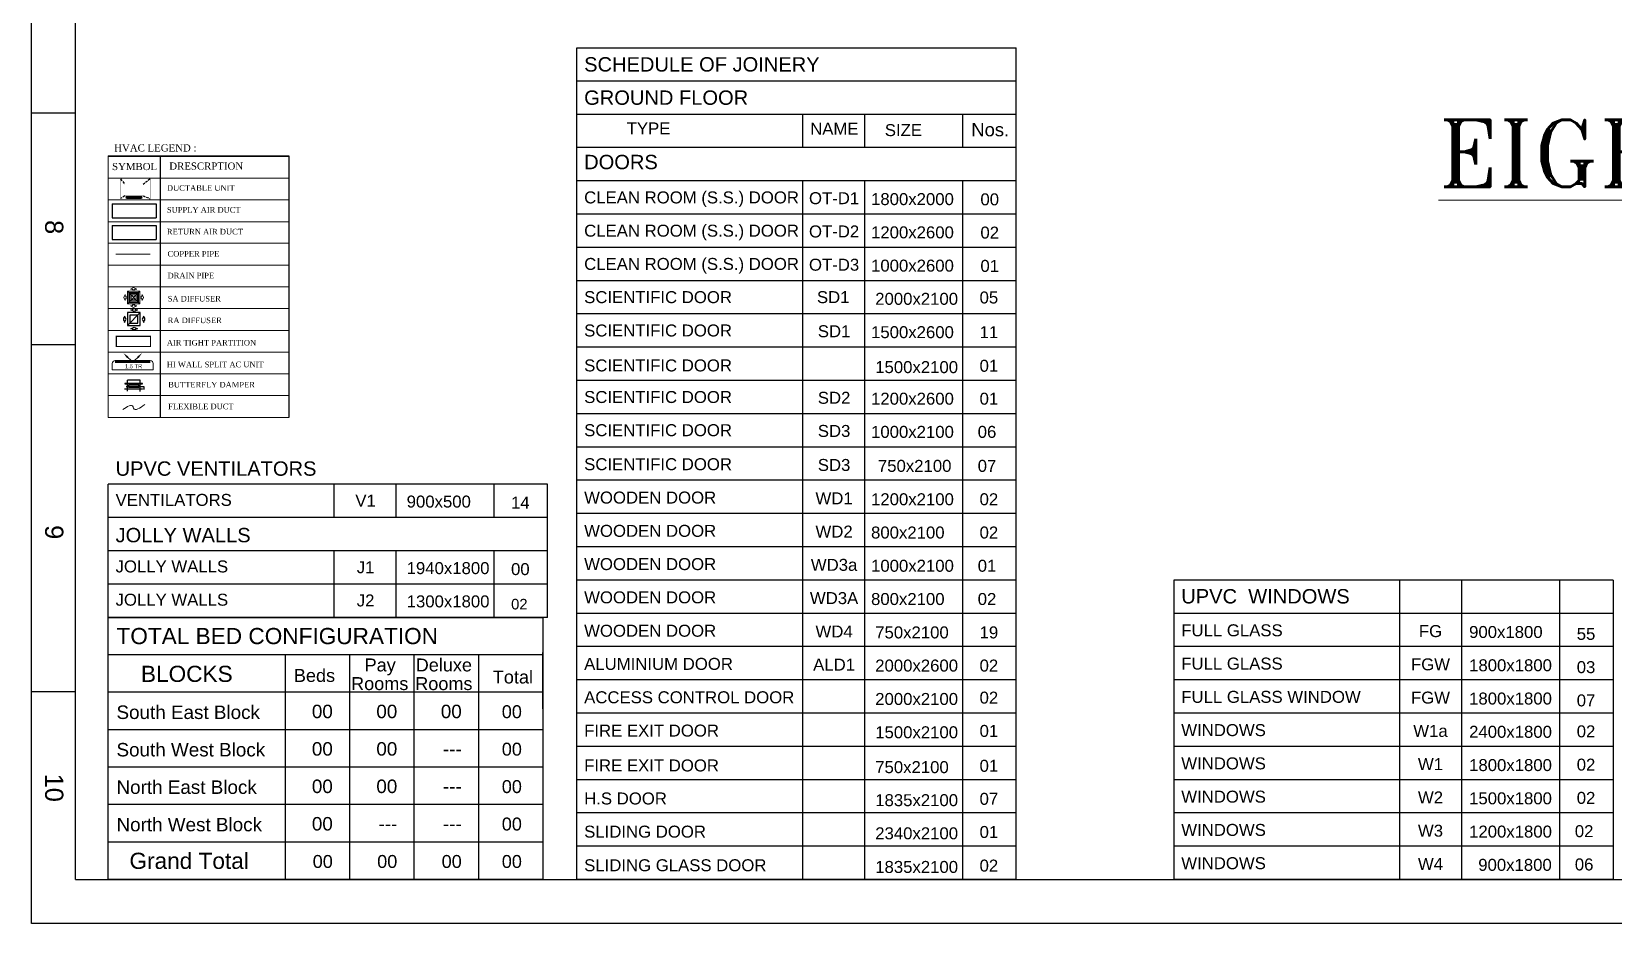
# Model space of a CAD drawing. Extents: x 11598203 to 11995143, y -3849975 to -3698974.
# Drawn here: x 11914155 to 11949602, y -3849975 to -3829989 of the extents above; entities that cross this region are included whole.
import ezdxf
from ezdxf.enums import TextEntityAlignment as Align

# ---------------------------------------------------------------- set-up
doc = ezdxf.new("R2010")
doc.units = 0
doc.header["$MEASUREMENT"] = 0
doc.linetypes.add('Center', pattern=[8, 4, -2, 0, -2])
doc.linetypes.add('HIDDEN', pattern=[0.375, 0.25, -0.125])
doc.layers.get('0').update_dxf_attribs({"linetype": 'CONTINUOUS'})
for name, color, linetype, lineweight in [('HTL-AC UNIT', 5, 'CONTINUOUS', 25), ('M-HAVC SUPPLY DIFF', 122, 'CONTINUOUS', 20), ('M-HVAC-FLEXIBLE', 30, 'CONTINUOUS', 18), ('M-HVAC-SA-DIFF', 122, 'CONTINUOUS', 25), ('M_HVAC_BUTTERFLY _DAMPER', 5, 'CONTINUOUS', 0), ('Sprinkler Pipe', 1, 'CONTINUOUS', 0), ('title', 7, 'CONTINUOUS', 0)]:
    doc.layers.add(name, color=color, linetype=linetype, lineweight=lineweight)
for name, color, linetype in [('M-HVAC RETURN DIFF', 6, 'CONTINUOUS'), ('MEP_HI_WALL_UNIT_1.5TR', 1, 'CONTINUOUS'), ('MEP_HVAC_AIR_TIGHT_PARTITION', 21, 'CONTINUOUS'), ('MEP_HVAC_COPPER_PIPE', 5, 'CONTINUOUS'), ('MEP_HVAC_RA_DUCT', 1, 'CONTINUOUS'), ('MEP_HVAC_SA_DUCT', 3, 'CONTINUOUS'), ('MHV-SADUCT', 90, 'CONTINUOUS'), ('SECTION', 8, 'CONTINUOUS'), ('SITE', 3, 'CONTINUOUS')]:
    doc.layers.add(name, color=color, linetype=linetype)
doc.styles.add('ARIAL', font='arial.ttf', dxfattribs={"width": 0.75})
doc.styles.add('ROMANS', font='arial.ttf')
doc.styles.add('ROMANT', font='romant.shx')
doc.styles.get("Standard").update_dxf_attribs({"font": 'arial.ttf'})

# ---------------------------------------------------------------- blocks, each defined once
blk = doc.blocks.new('HVAC_3RD_TYPICAL_FLOOR$0$9')
at = {"layer": 'M-HAVC SUPPLY DIFF', "color": 8}
for p, q in [((780, 180), (180, 780)), ((180, 180), (780, 780))]:
    blk.add_line(p, q, dxfattribs=at)
at = {"layer": 'M-HAVC SUPPLY DIFF', "color": 5}
for points in [[(180, 180), (780, 180), (780, 780), (180, 780)], [(292, 292), (667, 292), (667, 667), (292, 667)]]:
    blk.add_lwpolyline(points, close=True, dxfattribs=at)
at = {"layer": 'M-HAVC SUPPLY DIFF', "color": 152}
for points in [[(420, 840), (420, 885), (330, 885), (480, 960), (630, 885), (540, 885), (540, 840)], [(120, 540), (75, 540), (75, 630), (0, 480), (75, 330), (75, 420), (120, 420)], [(540, 120), (540, 75), (630, 75), (480, 0), (330, 75), (420, 75), (420, 120)], [(840, 420), (885, 420), (885, 330), (960, 480), (885, 630), (885, 540), (840, 540)]]:
    blk.add_lwpolyline(points, close=True, dxfattribs=at)
at = {"layer": 'M-HAVC SUPPLY DIFF', "color": 8}
for points in [[(240, 240), (720, 240), (720, 720), (240, 720)], [(360, 360), (600, 360), (600, 600), (360, 600)]]:
    blk.add_lwpolyline(points, close=True, dxfattribs=at)
blk = doc.blocks.new('HVAC_3RD_TYPICAL_FLOOR$0$R')
at = {"layer": 'M-HVAC RETURN DIFF', "color": 6}
for p, q in [((0, -600), (0, 0)), ((0, 0), (600, 0)), ((600, -600), (0, 0)), ((227, 140), (133, 140)), ((133, 140), (289, 62)), ((227, 187), (227, 140)), ((351, 187), (227, 187)), ((289, 62), (444, 140)), ((351, 140), (351, 187)), ((444, 140), (351, 140)), ((600, 0), (600, -600)), ((-209, -249), (-163, -249)), ((-209, -373), (-209, -249)), ((-163, -373), (-209, -373)), ((-163, -249), (-163, -156)), ((-163, -156), (-85, -311)), ((-85, -311), (-163, -467)), ((-163, -467), (-163, -373)), ((600, -600), (0, -600)), ((113, -487), (113, -113)), ((113, -113), (487, -113)), ((487, -487), (113, -487)), ((289, -685), (133, -763)), ((444, -763), (289, -685)), ((487, -113), (487, -487)), ((662, -311), (740, -156)), ((740, -467), (662, -311)), ((740, -156), (740, -249)), ((740, -249), (787, -249)), ((787, -373), (740, -373)), ((740, -373), (740, -467)), ((787, -249), (787, -373)), ((133, -763), (227, -763)), ((227, -763), (227, -809)), ((227, -809), (351, -809)), ((351, -809), (351, -763)), ((351, -763), (444, -763))]:
    blk.add_line(p, q, dxfattribs=at)
blk = doc.blocks.new('BD')
at = {"layer": 'MHV-SADUCT', "color": 9}
for p, q in [((-125, 0, 0), (-125, -221, 0)), ((125, 0, 0), (125, -221, 0)), ((-125, -50, 0), (125, -50, 0)), ((125, -221, 0), (-125, -221, 0))]:
    blk.add_line(p, q, dxfattribs=at)
at = {"layer": 'MHV-SADUCT', "color": 5}
for p, q in [((-151, -97, 0), (198, -97, 0)), ((198, -97, 0), (198, -38, 0))]:
    blk.add_line(p, q, dxfattribs=at)
at = {"layer": 'MHV-SADUCT', "color": 1}
for p, q in [((100, -75, 0), (-100, -75, 0)), ((-100, -75, 0), (-100, -119, 0)), ((100, -119, 0), (-100, -119, 0)), ((100, -75, 0), (100, -119, 0))]:
    blk.add_line(p, q, dxfattribs=at)
at = {"layer": 'MHV-SADUCT', "color": 9, "elevation": 0}
for points in [[(175, -50), (175, -40), (-175, -40), (-175, -50)], [(175, -145), (175, -155), (-175, -155), (-175, -145)]]:
    blk.add_lwpolyline(points, close=True, dxfattribs=at)
blk = doc.blocks.new('DUCTABLE UNIT')
at = {"layer": 'HTL-AC UNIT', "color": 14, "linetype": 'HIDDEN', "ltscale": 500}
for p, q in [((11906178, -3788166), (11906410, -3788466)), ((11907803, -3788166), (11907422, -3788466)), ((11906410, -3789101), (11906178, -3789251)), ((11907422, -3789101), (11907803, -3789251))]:
    blk.add_line(p, q, dxfattribs=at)
at = {"layer": 'HTL-AC UNIT', "color": 8}
for p, q in [((11906465, -3789151), (11907365, -3789151)), ((11906465, -3789201), (11907365, -3789201)), ((11906515, -3789176), (11907315, -3789176))]:
    blk.add_line(p, q, dxfattribs=at)
at = {"layer": 'HTL-AC UNIT', "color": 14, "linetype": 'HIDDEN', "ltscale": 100, "const_width": 10}
blk.add_lwpolyline([(11906178, -3788166), (11907803, -3788166), (11907803, -3789251), (11906178, -3789251)], close=True, dxfattribs=at)
at = {"layer": 'HTL-AC UNIT', "const_width": 10}
blk.add_lwpolyline([(11906328, -3788466), (11907503, -3788466), (11907503, -3789101), (11906328, -3789101)], close=True, dxfattribs=at)
at = {"layer": 'HTL-AC UNIT', "color": 8}
blk.add_lwpolyline([(11906515, -3789226), (11907315, -3789226), (11907365, -3789201), (11907315, -3789176), (11907365, -3789151), (11907315, -3789126), (11906515, -3789126), (11906465, -3789151), (11906515, -3789176), (11906465, -3789201)], close=True, dxfattribs=at)
for points in [[(11906515, -3789101), (11906515, -3789126)], [(11907315, -3789101), (11907315, -3789126)]]:
    blk.add_lwpolyline(points, dxfattribs=at)
at = {"layer": 'HTL-AC UNIT', "color": 30}
blk.add_lwpolyline([(11906515, -3789226), (11907315, -3789226), (11907315, -3789251), (11906515, -3789251)], close=True, dxfattribs=at)
blk = doc.blocks.new('HI WALL UNIT 1.5TR')
at = {"layer": 'MEP_HI_WALL_UNIT_1.5TR', "color": 1, "lineweight": 5}
for p, q in [((11884928, -3763566), (11884928, -3764459)), ((11885166, -3763487), (11885007, -3763487)), ((11885166, -3763487), (11885166, -3764537)), ((11885166, -3764537), (11885007, -3764537))]:
    blk.add_line(p, q, dxfattribs=at)
at = {"layer": 'MEP_HI_WALL_UNIT_1.5TR', "color": 8, "lineweight": 5}
for p, q in [((11884935, -3763566), (11884935, -3764459)), ((11884945, -3763566), (11884945, -3764459)), ((11884954, -3763566), (11884954, -3764459)), ((11884965, -3763566), (11884965, -3764459)), ((11884975, -3763566), (11884975, -3764459))]:
    blk.add_line(p, q, dxfattribs=at)
at = {"layer": 'MEP_HI_WALL_UNIT_1.5TR', "color": 7, "lineweight": 5}
for p, q in [((11884848, -3763882), (11884917, -3763959)), ((11884848, -3764141), (11884917, -3764064))]:
    blk.add_line(p, q, dxfattribs=at)
at = {"layer": 'MEP_HI_WALL_UNIT_1.5TR', "color": 1, "lineweight": 5}
for centre, start, end in [((11885007, -3763566), 90, 180), ((11885007, -3764459), 180, 270)]:
    blk.add_arc(centre, 78.8, start, end, dxfattribs=at)
at = {"layer": 'MEP_HI_WALL_UNIT_1.5TR', "color": 7, "lineweight": 5}
for points in [[(11884830, -3763901), (11884866, -3763863), (11884735, -3763773)], [(11884830, -3764123), (11884866, -3764160), (11884735, -3764251)]]:
    blk.add_solid(points, dxfattribs=at)
at = {"layer": 'MEP_HI_WALL_UNIT_1.5TR', "color": 7}
blk.add_text('1.5 TR', height=105, rotation=90, dxfattribs=at).set_placement((11885126, -3764210))

msp = doc.modelspace()

# ---------------------------------------------------------------- linework, layer by layer
at = {"color": 7, "lineweight": 25}
for p, q in [((11914154.8, -3849974.7), (11914154.8, -3741077)), ((11995142.5, -3849974.7), (11914154.8, -3849974.7))]:
    msp.add_line(p, q, dxfattribs=at)
at = {"lineweight": 25}
for p, q in [((11915138.7, -3848990.8), (11915138.7, -3741995.3)), ((11915138.7, -3841470.4), (11915138.7, -3818559.2)), ((11926370, -3830351.2), (11936219, -3830351.2)), ((11926370, -3848990.8), (11926370, -3830351.2)), ((11936219, -3848990.8), (11936219, -3830351.2)), ((11936219, -3831096.8), (11926370, -3831096.8)), ((11936219, -3831842.4), (11926370, -3831842.4)), ((11931430.5, -3831842.4), (11931430.5, -3832588)), ((11932819, -3831842.4), (11932819, -3832588)), ((11935016, -3831842.4), (11935016, -3832588)), ((11936219, -3832588), (11926370, -3832588)), ((11936219, -3833333.6), (11926370, -3833333.6)), ((11931430.5, -3833333.6), (11931430.5, -3848990.8)), ((11932819, -3833333.6), (11932819, -3848990.8)), ((11935016, -3833333.6), (11935016, -3848990.8)), ((11936219, -3834079.2), (11926370, -3834079.2)), ((11936219, -3834824.7), (11926370, -3834824.7)), ((11936219, -3835570.3), (11926370, -3835570.3)), ((11936219, -3836315.9), (11926370, -3836315.9)), ((11936219, -3837061.5), (11926370, -3837061.5)), ((11936219, -3837807.1), (11926370, -3837807.1)), ((11936219, -3838552.7), (11926370, -3838552.7)), ((11936219, -3839298.2), (11926370, -3839298.2)), ((11925718.3, -3840134.9), (11915869.3, -3840134.9)), ((11915869.3, -3848990.8), (11915869.3, -3840134.9)), ((11920929.9, -3840134.9), (11920929.9, -3840880.5)), ((11920929.9, -3840134.9), (11920929.9, -3840880.5)), ((11922318.3, -3840134.9), (11922318.3, -3840880.5)), ((11922318.3, -3840134.9), (11922318.3, -3840880.5)), ((11924515.3, -3840134.9), (11924515.3, -3840880.5)), ((11924515.3, -3840134.9), (11924515.3, -3840880.5)), ((11936219, -3840043.8), (11926370, -3840043.8)), ((11925718.3, -3840880.5), (11915869.3, -3840880.5)), ((11936219, -3840789.4), (11926370, -3840789.4)), ((11925718.3, -3841626.1), (11915869.3, -3841626.1)), ((11920929.9, -3841626.1), (11920929.9, -3843117.2)), ((11922318.3, -3841626.1), (11922318.3, -3843117.2)), ((11924515.3, -3841626.1), (11924515.3, -3843117.2)), ((11936219, -3841535), (11926370, -3841535)), ((11925718.3, -3842371.7), (11915869.3, -3842371.7)), ((11936219, -3842280.6), (11926370, -3842280.6)), ((11949600.7, -3842280.6), (11939751.8, -3842280.6)), ((11944812.3, -3842280.6), (11944812.3, -3848990.5)), ((11946200.7, -3842280.6), (11946200.7, -3848990.5)), ((11948397.8, -3842280.6), (11948397.8, -3848990.5)), ((11949600.7, -3842280.6), (11949600.7, -3848990.8)), ((11925718.3, -3843117.2), (11915869.3, -3843117.2)), ((11915869.3, -3843117.3), (11925612.6, -3843117.3)), ((11925612.6, -3843117.3), (11925612.6, -3848990.8)), ((11936219, -3843026.2), (11926370, -3843026.2)), ((11949600.7, -3843026.2), (11939751.8, -3843026.2)), ((11949600.7, -3843026.2), (11939751.8, -3843026.2)), ((11936219, -3843771.7), (11926370, -3843771.7)), ((11949600.7, -3843771.7), (11939751.8, -3843771.7)), ((11949600.7, -3843771.7), (11939751.8, -3843771.7)), ((11925612.6, -3843956.3), (11915869.3, -3843956.3)), ((11919833.1, -3843956.3), (11919833.1, -3848990.8)), ((11921278, -3843956.3), (11921278, -3848990.8)), ((11922722.8, -3843956.3), (11922722.8, -3848990.8)), ((11924167.7, -3843956.3), (11924167.7, -3848990.8)), ((11925612.6, -3845169.3), (11925612.6, -3843902.3)), ((11936219, -3844517.3), (11926370, -3844517.3)), ((11949600.7, -3844517.3), (11939751.8, -3844517.3)), ((11925612.6, -3844795.4), (11915869.3, -3844795.4)), ((11936219, -3845262.9), (11926370, -3845262.9)), ((11949600.7, -3845262.9), (11939751.8, -3845262.9)), ((11925612.6, -3845634.5), (11915869.3, -3845634.5)), ((11936219, -3846008.5), (11926370, -3846008.5)), ((11949600.7, -3846008.5), (11939751.8, -3846008.5)), ((11925612.6, -3846473.6), (11915869.3, -3846473.6)), ((11936219, -3846754.1), (11926370, -3846754.1)), ((11949600.7, -3846754.1), (11939751.8, -3846754.1)), ((11925612.6, -3847312.7), (11915869.3, -3847312.7)), ((11936219, -3847499.7), (11926370, -3847499.7)), ((11949600.7, -3847499.7), (11939751.8, -3847499.7)), ((11925612.6, -3848151.8), (11915869.3, -3848151.8)), ((11936219, -3848245.3), (11926370, -3848245.3)), ((11949600.7, -3848245.3), (11939751.8, -3848245.3)), ((11915138.7, -3848990.8), (11994158.6, -3848990.8)), ((11925612.6, -3848990.8), (11915869.3, -3848990.8)), ((11915975, -3848990.8), (11925718.3, -3848990.8)), ((11936219, -3848990.8), (11926370, -3848990.8)), ((11937734.3, -3848990.8), (11949767.4, -3848990.8)), ((11949600.7, -3848990.8), (11939751.8, -3848990.8))]:
    msp.add_line(p, q, dxfattribs=at)
at = {"color": 0, "lineweight": 25}
for p, q in [((11914154.8, -3831809.4), (11915138.7, -3831809.4)), ((11914154.8, -3837003.6), (11915138.7, -3837003.6)), ((11914154.8, -3844780.5), (11915138.7, -3844780.5))]:
    msp.add_line(p, q, dxfattribs=at)
at = {"layer": 'M-HVAC-FLEXIBLE'}
msp.add_spline([(11916196.1, -3838456.5, 0), (11916428.5, -3838396, 0), (11916438.9, -3838427.5, 0), (11916689.8, -3838344.7)], degree=3, dxfattribs=at)
at = {"layer": 'MEP_HVAC_AIR_TIGHT_PARTITION', "ltscale": 500, "const_width": 25}
msp.add_lwpolyline([(11916053.8, -3836818.3), (11916816.8, -3836818.3), (11916816.8, -3837048), (11916053.8, -3837048)], close=True, dxfattribs=at)
at = {"layer": 'MEP_HVAC_COPPER_PIPE', "const_width": 25}
msp.add_lwpolyline([(11916040.5, -3834974.3), (11916812.8, -3834974.3)], dxfattribs=at)
at = {"layer": 'MEP_HVAC_RA_DUCT'}
for p, q in [((11915957.2, -3834335.1), (11916948.4, -3834335.1)), ((11915957.2, -3834335.1), (11915957.2, -3834650.6)), ((11916948.4, -3834335.1), (11916948.4, -3834650.6)), ((11915957.2, -3834650.6), (11916948.4, -3834650.6))]:
    msp.add_line(p, q, dxfattribs=at)
at = {"layer": 'MEP_HVAC_SA_DUCT'}
for p, q in [((11915957.2, -3833847.3), (11916948.4, -3833847.3)), ((11915957.2, -3833847.3), (11915957.2, -3834162.9)), ((11916948.4, -3833847.3), (11916948.4, -3834162.9)), ((11915957.2, -3834162.9), (11916948.4, -3834162.9))]:
    msp.add_line(p, q, dxfattribs=at)
at = {"layer": 'SECTION', "color": 0, "ltscale": 500}
for p, q in [((11925718.3, -3843117.2), (11925718.3, -3840134.9)), ((11939751.8, -3842280.6), (11939751.8, -3848990.5))]:
    msp.add_line(p, q, dxfattribs=at)
at = {"layer": 'SITE', "color": 7}
for p, q in [((11917036.3, -3832769.7), (11917036.3, -3838634.9)), ((11919915.9, -3832769.7), (11919915.9, -3838634.9))]:
    msp.add_line(p, q, dxfattribs=at)
at = {"layer": 'title'}
for p, q in [((11915869.3, -3832769.7), (11919915.9, -3832769.7)), ((11915869.3, -3832769.7), (11915871.5, -3838634.9)), ((11915869.3, -3832785.7), (11919915.9, -3832785.7)), ((11915869.3, -3833270.1), (11919915.9, -3833270.1)), ((11915869.3, -3833760.6), (11919915.9, -3833760.6)), ((11915869.3, -3834248.4), (11919915.9, -3834248.4)), ((11915869.3, -3834248.4), (11919915.9, -3834248.4)), ((11915869.3, -3834732.8), (11919915.9, -3834732.8)), ((11915869.3, -3835223.4), (11919915.9, -3835223.4)), ((11915869.3, -3835711.1), (11919915.9, -3835711.1)), ((11915869.3, -3836196.1), (11919915.9, -3836196.1)), ((11915869.3, -3836196.1), (11919915.9, -3836196.1)), ((11915869.3, -3836686.7), (11919915.9, -3836686.7)), ((11915869.3, -3837174.4), (11919915.9, -3837174.4)), ((11915869.3, -3837659.4), (11919915.9, -3837659.4)), ((11915869.3, -3838147.1), (11919915.9, -3838147.1)), ((11915869.3, -3838634.9), (11919915.9, -3838634.9))]:
    msp.add_line(p, q, dxfattribs=at)

# ---------------------------------------------------------------- block references
at = {"layer": 'HTL-AC UNIT', "ltscale": 500, "xscale": 0.4067371654380345, "yscale": 0.4067371654380345, "zscale": 0.4067371654380345}
msp.add_blockref('DUCTABLE UNIT', (7073463.2, -2292502.7), dxfattribs=at)
at = {"layer": 'M-HVAC RETURN DIFF', "color": 9, "lineweight": 0, "xscale": -0.4792565643833515, "yscale": 0.4792565643833515, "zscale": 0.4792565643833515}
msp.add_blockref('HVAC_3RD_TYPICAL_FLOOR$0$R', (11916588.8, -3836287.4), dxfattribs=at)
at = {"layer": 'M-HVAC-SA-DIFF', "color": 9, "lineweight": 0, "xscale": -0.4647385625822007, "yscale": 0.4647385625822007, "zscale": 0.4647385625822007, "rotation": 89.99999999999952}
msp.add_blockref('HVAC_3RD_TYPICAL_FLOOR$0$9', (11916664.4, -3835723.3), dxfattribs=at)
at = {"layer": 'M_HVAC_BUTTERFLY _DAMPER', "linetype": 'Center', "xscale": -1.139034664204529, "yscale": 1.139034664204532, "zscale": 1.139034664204532, "rotation": 179.8325160019261}
msp.add_blockref('BD', (11916443.1, -3838050.2, 0), dxfattribs=at)
at = {"layer": 'MEP_HI_WALL_UNIT_1.5TR', "color": 0, "ltscale": 500, "xscale": 0.8745958216860467, "yscale": 0.8745958216860467, "zscale": 0.8745958216860467, "rotation": 270}
msp.add_blockref('HI WALL UNIT 1.5TR', (15208410.1, 6557147.3), dxfattribs=at)

# ---------------------------------------------------------------- texts
at = {"color": 6, "lineweight": 20, "style": 'ARIAL'}
for s, height, p in [('SCHEDULE OF JOINERY', 322.216, (11926536.8, -3830883.5)), ('BLOCKS', 362.62, (11916604.8, -3844563.7))]:
    msp.add_text(s, height=height, dxfattribs=at).set_placement(p)
at = {"color": 10, "lineweight": 20, "style": 'ARIAL'}
for s, height, p in [('GROUND FLOOR ', 322.216, (11926536.8, -3831629.1)), ('DOORS', 322.22, (11926536.8, -3833072.2)), ('UPVC VENTILATORS', 322.216, (11916036.1, -3839942.8)), ('JOLLY WALLS', 322.216, (11916036.1, -3841433.9)), ('UPVC  WINDOWS', 322.216, (11939918.5, -3842805.1)), ('TOTAL BED CONFIGURATION', 362.622, (11916057, -3843716.3)), ('Grand Total', 362.622, (11916347, -3848754))]:
    msp.add_text(s, height=height, dxfattribs=at).set_placement(p)
at = {"lineweight": 20, "style": 'ARIAL'}
for s, height, p in [('TYPE', 268.51, (11927490, -3832292.8)), ('NAME', 268.51, (11931602.5, -3832298.5)), ('SIZE', 268.51, (11933274.6, -3832329.8)), ('Nos.', 295.36, (11935213.1, -3832334.4)), ('CLEAN ROOM (S.S.) DOOR', 268.513, (11926536.8, -3833838.6)), ('1800x2000', 268.51, (11932966.2, -3833876.3)), ('CLEAN ROOM (S.S.) DOOR', 268.513, (11926536.8, -3834584.2)), ('1200x2600', 268.51, (11932966.2, -3834621.9)), ('CLEAN ROOM (S.S.) DOOR', 268.513, (11926536.8, -3835329.7)), ('1000x2600', 268.51, (11932966.2, -3835367.5)), ('SCIENTIFIC DOOR', 268.513, (11926536.8, -3836073.6)), ('SD1', 268.51, (11931753.9, -3836073.6)), ('2000x2100', 268.51, (11933059.9, -3836111.3)), ('SCIENTIFIC DOOR', 268.513, (11926536.8, -3836820.9)), ('1500x2600', 268.51, (11932966.2, -3836858.6)), ('SCIENTIFIC DOOR', 268.513, (11926536.8, -3837604.2)), ('1500x2100', 268.51, (11933059.9, -3837641.9)), ('SCIENTIFIC DOOR', 268.513, (11926536.8, -3838312.1)), ('1200x2600', 268.51, (11932966.2, -3838349.8)), ('SCIENTIFIC DOOR', 268.513, (11926536.8, -3839055.5)), ('1000x2100', 268.51, (11932966.2, -3839093.2)), ('SCIENTIFIC DOOR', 268.513, (11926536.8, -3839817.8)), ('750x2100', 268.51, (11933120.4, -3839855.5)), ('WOODEN DOOR', 268.513, (11926536.8, -3840565.9)), ('VENTILATORS', 268.513, (11916036.1, -3840618)), ('900x500', 268.51, (11922559.2, -3840655.7)), ('1200x2100', 268.51, (11932966.2, -3840603.6)), ('WOODEN DOOR', 268.513, (11926536.8, -3841311.5)), ('800x2100', 268.51, (11932966.2, -3841349.2)), ('JOLLY WALLS', 268.513, (11916036.1, -3842109.2)), ('1940x1800', 268.51, (11922559.2, -3842146.9)), ('WOODEN DOOR', 268.513, (11926536.8, -3842056.3)), ('1000x2100', 268.51, (11932966.2, -3842094.1)), ('JOLLY WALLS', 268.513, (11916036.1, -3842854.8)), ('1300x1800', 268.51, (11922559.2, -3842892.5)), ('WOODEN DOOR', 268.513, (11926536.8, -3842801.9)), ('800x2100', 268.51, (11932966.2, -3842839.6)), ('WOODEN DOOR', 268.513, (11926536.8, -3843550.2)), ('750x2100', 268.51, (11933059.9, -3843587.9)), ('FULL GLASS', 268.51, (11939918.5, -3843540.9)), ('900x1800', 268.51, (11946368.9, -3843578.6)), ('ALUMINIUM DOOR', 268.513, (11926536.8, -3844293.3)), ('2000x2600', 268.51, (11933059.9, -3844331)), ('FULL GLASS ', 268.513, (11939918.5, -3844286.5)), ('1800x1800', 268.51, (11946368.9, -3844324.2)), ('ACCESS CONTROL DOOR', 268.513, (11926536.8, -3845041.9)), ('2000x2100', 268.51, (11933059.9, -3845079.6)), ('FULL GLASS WINDOW ', 268.513, (11939918.5, -3845032.1)), ('1800x1800', 268.51, (11946368.9, -3845069.8)), ('South East Block', 302.185, (11916057, -3845394.5)), ('FIRE EXIT DOOR', 268.513, (11926536.8, -3845788.3)), ('1500x2100', 268.51, (11933059.9, -3845826)), ('WINDOWS', 268.51, (11939918.5, -3845777.7)), ('2400x1800', 268.51, (11946368.9, -3845815.4)), ('South West Block', 302.185, (11916057, -3846233.6)), ('FIRE EXIT DOOR', 268.513, (11926536.8, -3846569.5)), ('750x2100', 268.51, (11933059.9, -3846607.3)), ('WINDOWS', 268.51, (11939918.5, -3846523.3)), ('1800x1800', 268.51, (11946368.9, -3846561)), ('North East Block', 302.185, (11916057, -3847072.7)), ('H.S DOOR', 268.51, (11926536.8, -3847309.8)), ('WINDOWS', 268.51, (11939918.5, -3847268.9)), ('1500x1800', 268.51, (11946368.9, -3847306.6)), ('1835x2100', 268.51, (11933059.9, -3847347.6)), ('North West Block', 302.185, (11916057, -3847911.7)), ('WINDOWS', 268.51, (11939918.5, -3848014.4)), ('SLIDING DOOR', 268.513, (11926536.8, -3848053.1)), ('2340x2100', 268.51, (11933059.9, -3848090.9)), ('1200x1800', 268.51, (11946368.9, -3848052.2)), ('SLIDING GLASS DOOR', 268.513, (11926536.8, -3848806.7)), ('1835x2100', 268.51, (11933059.9, -3848844.4)), ('WINDOWS', 268.51, (11939918.5, -3848760)), ('900x1800', 268.51, (11946573.8, -3848797.7))]:
    msp.add_text(s, height=height, dxfattribs=at).set_placement(p)
at = {"lineweight": 20}
for s, height, style, p in [('%%UEIGHTH FLOOR PLAN', 1500, 'ROMANT', (11956739.3, -3833466.1)), ('OT-D1', 268.51, 'ARIAL', (11932137.9, -3833855.7)), ('OT-D2', 268.51, 'ARIAL', (11932137.9, -3834601.3)), ('OT-D3', 268.51, 'ARIAL', (11932137.9, -3835346.8)), ('SD1', 268.51, 'ARIAL', (11932137.9, -3836838)), ('SD2', 268.51, 'ARIAL', (11932137.9, -3838329.2)), ('SD3', 268.51, 'ARIAL', (11932137.9, -3839072.6)), ('SD3', 268.51, 'ARIAL', (11932137.9, -3839834.9)), ('WD1', 268.51, 'ARIAL', (11932137.9, -3840583)), ('V1', 268.51, 'ARIAL', (11921638.5, -3840635.1)), ('WD2', 268.51, 'ARIAL', (11932137.9, -3841328.6)), ('J1', 268.51, 'ARIAL', (11921638.5, -3842126.3)), ('WD3a', 268.51, 'ARIAL', (11932137.9, -3842073.5)), ('J2', 268.51, 'ARIAL', (11921638.5, -3842871.9)), ('WD3A', 268.51, 'ARIAL', (11932137.9, -3842819)), ('WD4', 268.51, 'ARIAL', (11932137.9, -3843567.3)), ('FG', 268.51, 'ARIAL', (11945503.5, -3843558)), ('ALD1', 268.51, 'ARIAL', (11932137.9, -3844310.4)), ('FGW', 268.51, 'ARIAL', (11945503.5, -3844303.6)), ('FGW', 268.51, 'ARIAL', (11945503.5, -3845049.2)), ('W1a', 268.51, 'ARIAL', (11945503.5, -3845794.8)), ('W1', 268.51, 'ARIAL', (11945503.5, -3846540.4)), ('W2', 268.51, 'ARIAL', (11945503.5, -3847286)), ('W3', 268.51, 'ARIAL', (11945503.5, -3848031.5)), ('W4', 268.51, 'ARIAL', (11945503.5, -3848777.1))]:
    msp.add_text(s, height=height, dxfattribs=dict(at, style=style)).set_placement(p, align=Align.CENTER)
at = {"lineweight": 20, "style": 'ARIAL'}
for s, height, p in [('00', 268.51, (11935834.4, -3833881.8)), ('02', 268.51, (11935834.4, -3834627.4)), ('01', 268.51, (11935834.4, -3835373)), ('05', 268.51, (11935816, -3836081.3)), ('11', 268.51, (11935816, -3836858.6)), ('01', 268.51, (11935816, -3837611.9)), ('01', 268.51, (11935816, -3838349.8)), ('06', 268.51, (11935773.5, -3839093.2)), ('07', 268.51, (11935773.5, -3839855.5)), ('14', 268.51, (11925315.3, -3840677.6)), ('02', 268.51, (11935816, -3840603.6)), ('02', 268.51, (11935816, -3841349.2)), ('00', 268.51, (11925315.3, -3842168.8)), ('01', 268.51, (11935773.5, -3842094.1)), ('02', 236.59, (11925268.1, -3842938.5)), ('02', 268.51, (11935773.5, -3842839.6)), ('19', 268.51, (11935816, -3843587.9)), ('55', 268.51, (11949197.7, -3843620.4)), ('02', 268.51, (11935816, -3844331)), ('03', 268.51, (11949197.7, -3844366)), ('02', 268.51, (11935816, -3845049.6)), ('07', 268.51, (11949197.7, -3845111.6)), ('00', 302.19, (11920904.3, -3845376.2)), ('00', 302.19, (11922349.2, -3845376.2)), ('00', 302.19, (11923794.1, -3845376.2)), ('01', 268.51, (11935816, -3845796)), ('02', 268.51, (11949197.7, -3845805.6)), ('00', 302.19, (11920904.3, -3846215.3)), ('00', 302.19, (11922349.2, -3846215.3)), ('---', 302.19, (11923794.1, -3846215.3)), ('01', 268.51, (11935816, -3846577.3)), ('02', 268.51, (11949197.7, -3846551.2)), ('00', 302.19, (11920904.3, -3847054.3)), ('00', 302.19, (11922349.2, -3847054.3)), ('---', 302.19, (11923794.1, -3847054.3)), ('07', 268.51, (11935816, -3847317.6)), ('02', 268.51, (11949197.7, -3847296.8)), ('00', 302.19, (11920904.3, -3847893.4)), ('---', 302.19, (11922349.2, -3847893.4)), ('---', 302.19, (11923794.1, -3847893.4)), ('01', 268.51, (11935816, -3848060.9)), ('02', 268.51, (11949155.2, -3848042.4)), ('02', 268.51, (11935816, -3848814.4)), ('06', 268.51, (11949155.2, -3848788))]:
    msp.add_text(s, height=height, dxfattribs=at).set_placement(p, align=Align.RIGHT)
at = {"color": 0, "lineweight": 20, "style": 'ROMANS', "width": 1}
for s, height, p in [('8', 407.8, (11914661.6, -3834370.8)), ('9', 407.8, (11914661.6, -3841207.8)), ('10', 407.84, (11914661.6, -3846935.2))]:
    msp.add_text(s, height=height, rotation=270, dxfattribs=at).set_placement(p, align=Align.MIDDLE)
at = {"color": 6, "lineweight": 20, "style": 'ARIAL'}
for s, p in [('Pay', (11921965.7, -3844328.2)), ('Beds', (11920493.5, -3844563.7)), ('Rooms', (11923392.7, -3844746))]:
    msp.add_text(s, height=290.1, dxfattribs=at).set_placement(p, align=Align.CENTER)
at = {"color": 6, "lineweight": 20, "style": 'ARIAL', "width": 1}
for s, p in [('Deluxe', (11923392.7, -3844328.2)), ('Rooms', (11921955.7, -3844746))]:
    msp.add_text(s, height=290.1, dxfattribs=at).set_placement(p, align=Align.CENTER)
at = {"color": 6, "lineweight": 20, "style": 'ARIAL'}
for s, p in [('Total', (11925390.5, -3844598.5)), ('00', (11925141.6, -3845376.2)), ('00', (11925141.6, -3846215.3)), ('00', (11925141.6, -3847054.3)), ('00', (11925141.6, -3847893.4))]:
    msp.add_text(s, height=290.1, dxfattribs=at).set_placement(p, align=Align.RIGHT)
at = {"color": 10, "lineweight": 20, "style": 'ARIAL'}
for p in [(11920904.3, -3848732.5), (11923794.1, -3848732.5)]:
    msp.add_text('00', height=290.1, dxfattribs=at).set_placement(p, align=Align.RIGHT)
at = {"color": 10, "lineweight": 20, "style": 'ARIAL', "width": 1}
for p in [(11922349.2, -3848732.5), (11925141.6, -3848732.5)]:
    msp.add_text('00', height=290.1, dxfattribs=at).set_placement(p, align=Align.RIGHT)
at = {"layer": 'Sprinkler Pipe', "color": 1, "attachment_point": 7}
for s, insert, char_height, width in [('\\pxql;{\\fTimes New Roman|b0|i0|c0|p18;\\C0;HVAC LEGEND :\\P}', (11916005.3, -3832679.2), 160.413, 7179.578), ('\\pxql;{\\fTimes New Roman|b0|i0|c0|p18;\\C0;SYMBOL}', (11915957.6, -3833094.8), 160.413, 7179.578), ('\\pxql;{\\fTimes New Roman|b0|i0|c0|p18;\\C0;DRESCRPTION}', (11917239.2, -3833084.1), 160.413, 7179.578), ('\\pxql;{\\fTimes New Roman|b0|i0|c0|p18;\\C0;DUCTABLE UNIT\\P}', (11917186, -3833558), 126.221, 2613.517), ('\\pxql;{\\fTimes New Roman|b0|i0|c0|p18;\\C0;SUPPLY AIR DUCT\\P}', (11917186, -3834048.5), 126.221, 2613.517), ('\\pxql;{\\fTimes New Roman|b0|i0|c0|p18;\\C0;RETURN AIR DUCT\\P}', (11917186, -3834536.3), 126.221, 2613.517), ('\\pxql;{\\fTimes New Roman|b0|i0|c0|p18;\\C0;COPPER PIPE\\P}', (11917200.8, -3835033.1), 126.221, 2613.517), ('\\pxql;{\\fTimes New Roman|b0|i0|c0|p18;\\C0;DRAIN PIPE\\P}', (11917201.3, -3835519.1), 126.221, 2613.517), ('\\pxql;{\\fTimes New Roman|b0|i0|c0|p18;\\C0;SA DIFFUSER }', (11917203.8, -3836039.2), 126.221, 2613.517), ('\\pxql;{\\fTimes New Roman|b0|i0|c0|p18;\\C0;RA DIFFUSER }', (11917203.8, -3836524.1), 126.221, 2613.517), ('\\pxql;{\\fTimes New Roman|b0|i0|c0|p18;\\C0;AIR TIGHT PARTITION \\P}', (11917184.2, -3837026.2), 126.221, 2613.517), ('{\\fTimes New Roman|b0|i0|c0|p18;\\C0;HI WALL SPLIT AC UNIT\\P}', (11917184.2, -3837514), 126.221, 2613.517), ('\\pxql;{\\fTimes New Roman|b0|i0|c0|p18;\\C0;BUTTERFLY DAMPER}', (11917215, -3837966.2), 126.221, 2613.517), ('\\pxql;{\\fTimes New Roman|b0|i0|c0|p18;\\C0;FLEXIBLE DUCT}', (11917215, -3838454), 126.221, 2613.517)]:
    msp.add_mtext(s, dxfattribs=dict(at, insert=insert, char_height=char_height, width=width))

doc.saveas('drawing.dxf')
